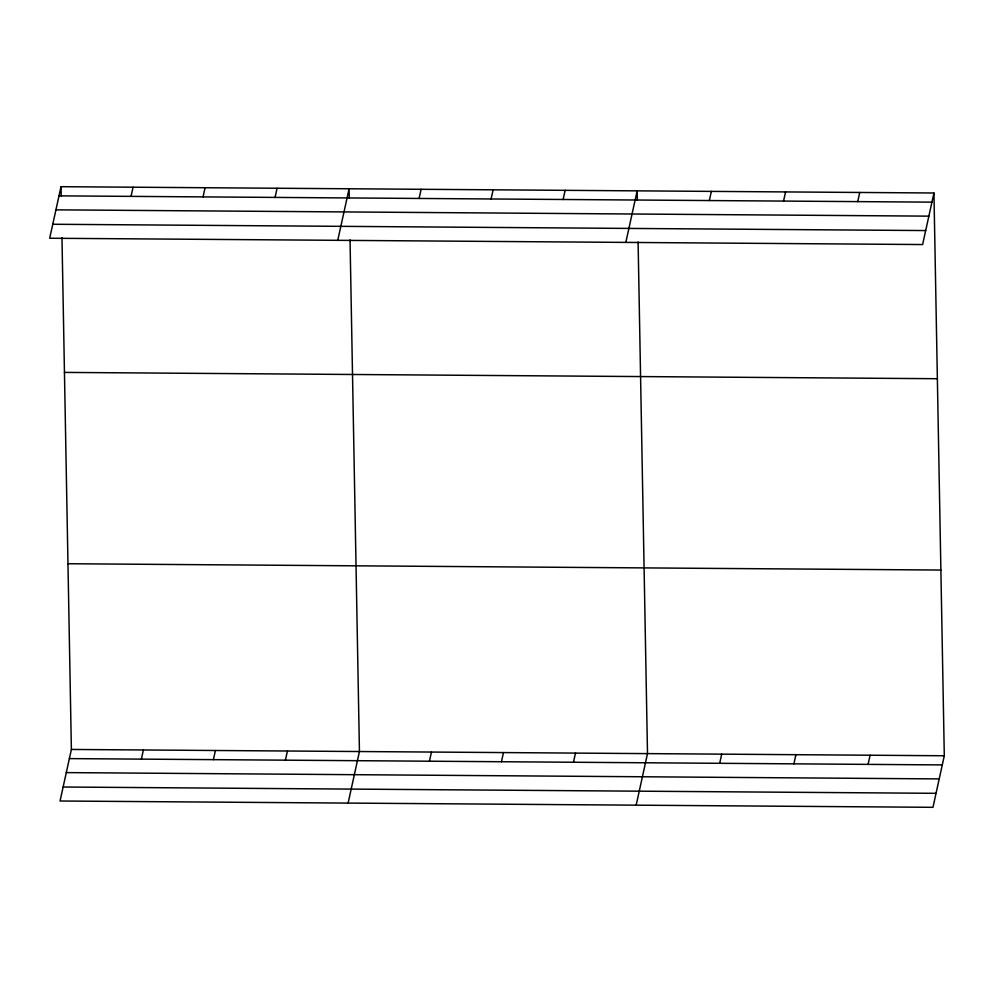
<?xml version="1.0" encoding="UTF-8"?>
<svg xmlns="http://www.w3.org/2000/svg" width="994" height="994" viewBox="0 0 994 994"><rect width="100%" height="100%" fill="white"/><g stroke="black" fill="none" stroke-linecap="round" stroke-linejoin="round"><path stroke-width="1.49" d="M61.032 186.686L49.7 238.237L922.618 244.549L933.95 192.998L61.032 186.686L61.206 195.98M131.034 196.377L133.047 187.207M61.976 237.765L71.382 749.451L60.05 801.002L932.968 807.314L944.3 755.763L933.95 192.998M203.049 196.887L205.062 187.729M141.384 759.13L143.397 749.973M275.065 197.408L277.077 188.251M213.399 759.652L215.412 750.495M337.761 240.324L349.093 188.773L349.267 198.054M285.415 760.174L287.428 751.017M419.095 198.452L421.108 189.295M348.111 803.077L359.443 751.539L350.037 239.84M491.111 198.974L493.123 189.817M429.445 761.218L431.458 752.048M563.126 199.496L565.139 190.339M501.461 761.739L503.473 752.57M625.822 242.399L637.154 190.848L637.328 200.142M573.476 762.249L575.489 753.092M709.343 200.552L711.356 191.395M636.172 805.165L647.504 753.614L638.098 241.927M783.545 201.086L785.558 191.929M719.693 763.305L721.706 754.148M857.735 201.62L859.748 192.463M793.895 763.852L795.908 754.682M868.085 764.386L870.098 755.216M59.019 195.855L931.937 202.155M55.95 209.846L928.856 216.145M52.781 224.259L925.687 230.558M64.448 372.402L937.367 378.714M67.965 563.735L940.883 570.047M71.382 749.451L944.3 755.763M69.369 758.608L942.287 764.92M66.287 772.599L939.206 778.911M63.119 787.012L936.037 793.324"/></g></svg>
